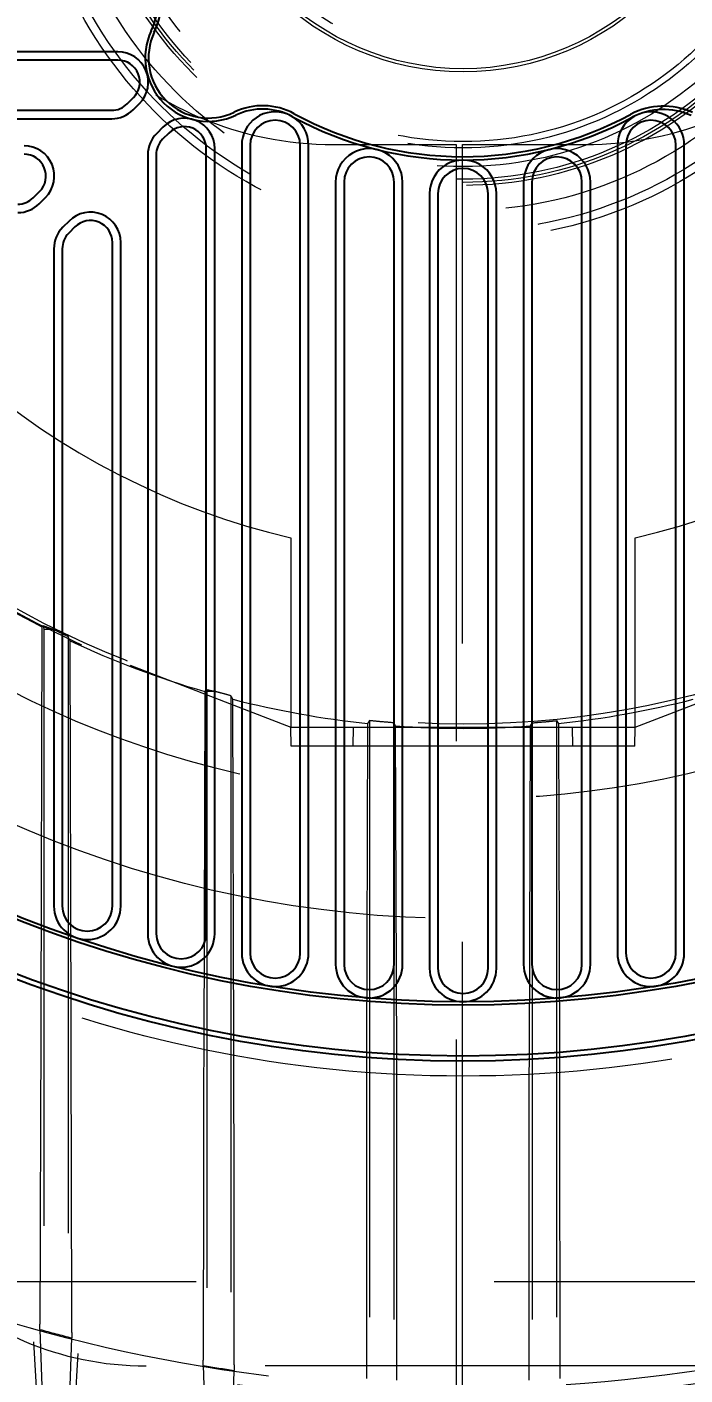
# Model space of a CAD drawing. Header units: millimetres. Extents: x 1293 to 41893, y 1011 to 26911.
# Drawn here: x 13328.3 to 13398.4, y 6488.5 to 6632 of the extents above; entities that cross this region are included whole.
import ezdxf

# ---------------------------------------------------------------- set-up
doc = ezdxf.new("R2010")
doc.units = ezdxf.units.MM
doc.header["$LTSCALE"] = 50
doc.linetypes.add('HIDDEN', pattern=[1.905, 1.27, -0.635])
doc.layers.add('CAPA_1', color=7, linetype='Continuous')
doc.styles.add('SLDTEXTSTYLE0', font='TXT', dxfattribs={"width": 0.75})
doc.dimstyles.new('SLDDIMSTYLE0', dxfattribs={"dimtxt": 100, "dimasz": 100, "dimexe": 0, "dimexo": 0.0625, "dimgap": 25, "dimtad": 2, "dimdec": 0, "dimlfac": 1.5, "dimrnd": 1e-09, "dimzin": 12, "dimdsep": 46, "dimtxsty": 'SLDTEXTSTYLE0', "dimsah": 1, "dimcen": 0.09, "dimadec": 0, "dimazin": 3, "dimtfac": 1, "dimtdec": 0, "dimtofl": 0, "dimtmove": 0, "dimatfit": 3, "dimfxl": 1, "dimfrac": 2, "dimtolj": 1, "dimtzin": 12, "dimarcsym": 0})

# ---------------------------------------------------------------- blocks, each defined once
blk = doc.blocks.new('_D_5')
at = {"layer": 'CAPA_1', "transparency": 16777216}
for p, q in [((11574.4, 7831.18), (17588.06, 7831.18)), ((17538.06, 7831.18), (17538.06, 4708.49)), ((16485.16, 4708.49), (17588.06, 4708.49))]:
    blk.add_line(p, q, dxfattribs=at)
for points in [[(17538.06, 7831.18), (17522.68, 7731.18), (17553.45, 7731.18)], [(17538.06, 4708.49), (17553.45, 4808.49), (17522.68, 4808.49)]]:
    blk.add_solid(points, dxfattribs=at)
at = {"layer": 'CAPA_1', "transparency": 16777216, "insert": (17409.15, 6122.06), "char_height": 100, "attachment_point": 1, "rotation": 90, "style": 'SLDTEXTSTYLE0'}
blk.add_mtext('4684', dxfattribs=at)
blk = doc.blocks.new('_D_15')
at = {"layer": 'CAPA_1', "transparency": 16777216}
for p, q in [((6530.12, 8742.38), (6530.12, 9415.65)), ((16745.16, 6492), (16745.16, 9415.65)), ((6530.12, 9365.65), (16745.16, 9365.65))]:
    blk.add_line(p, q, dxfattribs=at)
for points in [[(6530.12, 9365.65), (6630.12, 9350.26), (6630.12, 9381.03)], [(16745.16, 9365.65), (16645.16, 9381.03), (16645.16, 9350.26)]]:
    blk.add_solid(points, dxfattribs=at)
at = {"layer": 'CAPA_1', "transparency": 16777216, "insert": (11452.92, 9494.55), "char_height": 100, "attachment_point": 1, "style": 'SLDTEXTSTYLE0'}
blk.add_mtext('15323', dxfattribs=at)

msp = doc.modelspace()

# ---------------------------------------------------------------- linework, layer by layer
at = {"color": 7, "linetype": 'Continuous', "lineweight": 25}
for p, q in [((13338.005755, 6629.3234042), (13254.4272395, 6629.3234042)), ((13338.005755, 6628.4302403), (13254.4272395, 6628.4302403)), ((13338.9890042, 6623.7803244), (13339.6556708, 6624.4469911)), ((13339.6205665, 6623.1487621), (13340.2872331, 6623.8154288)), ((13254.4272395, 6623.0969069), (13337.3390883, 6623.0969069)), ((13254.4272395, 6622.203743), (13337.3390883, 6622.203743)), ((13342.7953447, 6621.3073173), (13342.128678, 6620.6406506)), ((13343.426907, 6620.6757549), (13342.7602403, 6620.0090883)), ((13351.1836588, 6619.3741663), (13351.1836588, 6533.3871053)), ((13352.0768228, 6619.3741663), (13352.0768228, 6533.3871053)), ((13357.4101562, 6533.3871053), (13357.4101562, 6619.3741663)), ((13358.3033201, 6533.3871053), (13358.3033201, 6619.3741663)), ((13391.1836588, 6619.3741663), (13391.1836588, 6533.3871053)), ((13392.0768228, 6619.3741663), (13392.0768228, 6533.3871053)), ((13397.4101562, 6533.3871053), (13397.4101562, 6619.3741663)), ((13398.3033201, 6533.3871053), (13398.3033201, 6619.3741663)), ((13341.1836588, 6618.3591725), (13341.1836588, 6535.4473237)), ((13342.0768228, 6618.3591725), (13342.0768228, 6535.4473237)), ((13347.4101562, 6535.4473237), (13347.4101562, 6619.0258391)), ((13348.3033201, 6535.4473237), (13348.3033201, 6619.0258391)), ((13361.1836588, 6615.4623675), (13361.1836588, 6532.1674572)), ((13362.0768228, 6615.4623675), (13362.0768228, 6532.1674572)), ((13367.4101562, 6532.1674572), (13367.4101562, 6615.4623675)), ((13368.3033201, 6532.1674572), (13368.3033201, 6615.4623675)), ((13381.1836588, 6615.4623675), (13381.1836588, 6532.1674572)), ((13382.0768228, 6615.4623675), (13382.0768228, 6532.1674572)), ((13387.4101562, 6532.1674572), (13387.4101562, 6615.4623675)), ((13388.3033201, 6532.1674572), (13388.3033201, 6615.4623675)), ((13328.9890042, 6613.7803244), (13329.6556708, 6614.4469911)), ((13329.6205665, 6613.1487621), (13330.2872331, 6613.8154288)), ((13371.1836588, 6614.2402403), (13371.1836588, 6531.7635736)), ((13372.0768228, 6614.2402403), (13372.0768228, 6531.7635736)), ((13377.4101562, 6531.7635736), (13377.4101562, 6614.2402403)), ((13378.3033201, 6531.7635736), (13378.3033201, 6614.2402403)), ((13332.7953447, 6611.3073173), (13332.128678, 6610.6406506)), ((13333.426907, 6610.6757549), (13332.7602403, 6610.0090883)), ((13331.1836588, 6608.3591725), (13331.1836588, 6538.3923676)), ((13332.0768228, 6608.3591725), (13332.0768228, 6538.3923676)), ((13337.4101562, 6538.3923676), (13337.4101562, 6609.0258391)), ((13338.3033201, 6538.3923676), (13338.3033201, 6609.0258391))]:
    msp.add_line(p, q, dxfattribs=at)
at = {"color": 1, "linetype": 'HIDDEN', "lineweight": 18}
for p, q in [((13361.0054871, 6619.4522048), (13374.0054871, 6619.4522048)), ((13374.0054871, 6619.4522048), (13374.0054871, 6471.0969069)), ((13374.6721537, 6619.4522048), (13387.6721537, 6619.4522048)), ((13374.6721537, 6471.0969069), (13374.6721537, 6619.4522048)), ((13356.4101562, 6577.5804055), (13356.4101562, 6557.4302403)), ((13393.0768228, 6557.4302403), (13393.0768228, 6577.5804055)), ((13329.9128146, 6568.1083385), (13329.8042678, 6526.6824849)), ((13330.0273749, 6568.2440364), (13330.1225711, 6567.8646417)), ((13330.1225711, 6567.8646417), (13330.1225711, 6481.0422674)), ((13330.1225711, 6567.8646417), (13331.0950175, 6567.8646417)), ((13332.6977412, 6567.0828543), (13332.6977412, 6481.0422674)), ((13333.0127752, 6525.6097854), (13332.9030295, 6566.6422767)), ((13339.3085459, 6564.0367552), (13356.4101562, 6557.4302403)), ((13393.0768228, 6557.4302403), (13410.178433, 6564.0367552)), ((13347.2470386, 6561.2269414), (13347.1362973, 6523.3176386)), ((13347.4142731, 6561.4413967), (13347.4559045, 6561.2754791)), ((13347.4559045, 6561.2754791), (13347.4559045, 6478.9395858)), ((13347.4559045, 6561.2754791), (13348.2215866, 6561.2754791)), ((13350.0310745, 6560.7838371), (13350.0310745, 6478.9395858)), ((13350.3469275, 6523.302677), (13350.2374445, 6560.4080106)), ((13364.5811758, 6557.8352476), (13364.4719248, 6522.2725058)), ((13364.7892378, 6558.1298698), (13364.7892378, 6477.8940044)), ((13367.3644079, 6557.9004916), (13367.3644079, 6477.8940044)), ((13367.6804595, 6522.267479), (13367.5716643, 6557.5709335)), ((13381.8065195, 6522.267479), (13381.9153147, 6557.5709335)), ((13382.1225711, 6557.9004916), (13382.1225711, 6477.8940044)), ((13384.6977412, 6558.1298698), (13384.6977412, 6477.8940044)), ((13384.9058031, 6557.8352476), (13385.0150541, 6522.2725058)), ((13356.4450663, 6555.4302403), (13356.4101562, 6557.4302403)), ((13356.4101562, 6557.4302403), (13393.0768228, 6557.4302403)), ((13363.0419127, 6555.4302403), (13363.0768228, 6557.4302403)), ((13386.4450663, 6555.4302403), (13386.4101562, 6557.4302403)), ((13393.0419127, 6555.4302403), (13393.0768228, 6557.4302403)), ((13393.0419127, 6555.4302403), (13356.4450663, 6555.4302403)), ((13632.0721537, 6498.3855382), (13316.6054871, 6498.3855382)), ((13329.6933577, 6493.3333324), (13330.1225711, 6481.0422674)), ((13330.0881884, 6473.7723496), (13329.0365559, 6492.023303)), ((13332.6977412, 6481.0422674), (13333.0953376, 6492.4279403)), ((13333.7404273, 6490.7825175), (13332.7380028, 6473.385565)), ((13607.6721537, 6489.4522048), (13341.0054871, 6489.4522048)), ((13347.0876175, 6489.4859431), (13347.4559045, 6478.9395858)), ((13350.0310745, 6478.9395858), (13350.3813977, 6488.971529))]:
    msp.add_line(p, q, dxfattribs=at)
at = {"color": 1, "linetype": 'HIDDEN', "lineweight": 18, "flags": 128}
for points in [[(13330.0273749, 6568.2440364), (13329.9632212, 6568.1680433), (13329.9128146, 6568.1083385)], [(13332.9030295, 6566.6422767), (13332.788067, 6566.888808), (13332.6977412, 6567.0828543)], [(13347.4142731, 6561.4413967), (13347.3206218, 6561.3212885), (13347.2470386, 6561.2269414)], [(13350.2374445, 6560.4080106), (13350.1218767, 6560.6183621), (13350.0310745, 6560.7838371)], [(13364.7892378, 6558.1298698), (13364.6727233, 6557.9648421), (13364.5811758, 6557.8352476)], [(13367.5716643, 6557.5709335), (13367.4556003, 6557.7554191), (13367.3644079, 6557.9004916)], [(13381.9153147, 6557.5709335), (13382.0313786, 6557.7554191), (13382.1225711, 6557.9004916)], [(13384.6977412, 6558.1298698), (13384.8142557, 6557.9648421), (13384.9058031, 6557.8352476)], [(13329.6933577, 6493.3333324), (13329.69296, 6493.6428731), (13329.6926466, 6493.8861139)], [(13333.0959292, 6492.9772992), (13333.0955975, 6492.6696446), (13333.0953376, 6492.4279403)], [(13347.0876175, 6489.4859431), (13347.0874734, 6489.7882245), (13347.0873598, 6490.0257418)], [(13350.3815946, 6489.5095858), (13350.3814842, 6489.2082696), (13350.3813977, 6488.971529)]]:
    msp.add_lwpolyline(points, dxfattribs=at)
at = {"color": 1, "linetype": 'HIDDEN', "lineweight": 18}
for radius in [168.6666667, 135.4666667, 118.7026667, 106.0026667, 98, 46.4125348, 45.5083333, 43.3333333, 40.6666667, 40.3448659, 40, 38.6666667, 36.6666667, 36, 28.575, 28.2416667]:
    msp.add_circle((13374.7434895, 6655.7635736), radius, dxfattribs=at)
at = {"color": 7, "linetype": 'Continuous', "lineweight": 25}
for radius in [133.8692317, 133.3333333, 127.9170962, 127.5598306]:
    msp.add_circle((13374.7434895, 6655.7635736), radius, dxfattribs=at)
at = {"color": 1, "linetype": 'HIDDEN', "lineweight": 18}
for centre, radius, start, end in [((13374.7434895, 6655.7635736), 98.3333333, 291.122021382, 248.877978618), ((13361.0054871, 6656.1188715), 36.6666667, 90, 270), ((13387.6721537, 6656.1188715), 36.6666667, 270, 90), ((13374.7434895, 6655.7635736), 27.2416667, 105.780253349, 74.219746651), ((13354.7434895, 6619.3741663), 3.5598306, 60.085983501, 69.376686393), ((13394.7434895, 6619.3741663), 3.5598306, 104.690434712, 120.883767857), ((13374.7434895, 6655.7635736), 80.3039158, 228.955398685, 256.803030834), ((13374.7434895, 6655.7635736), 80.3039158, 283.196969166, 311.044601315), ((13374.7434895, 6655.7635736), 98.4542008, 233.040076519, 242.912835076), ((13374.7434895, 6655.7635736), 98.4542008, 244.850992282, 253.782664445), ((13374.7434895, 6655.7635736), 98.4542008, 255.587093241, 264.075452627), ((13374.7434895, 6655.7635736), 98.4542008, 275.924547373, 284.412906759), ((13374.7434895, 6655.7635736), 98.4542008, 265.822630317, 274.177369683), ((13374.7434895, 6655.7635736), 170, 229.782073947, 310.217914116), ((13341.0054871, 6522.7855382), 33.3333333, 180, 270), ((13374.7434895, 6655.7635736), 168.5618511, 254.498611456, 255.695250052), ((13374.7434895, 6655.7635736), 168.5618511, 260.556811304, 261.68998892)]:
    msp.add_arc(centre, radius, start, end, dxfattribs=at)
at = {"color": 7, "linetype": 'Continuous', "lineweight": 25}
for centre, radius, start, end in [((13335.5395855, 6634.4350498), 6.6666667, 334.474088691, 28.548005613), ((13335.5395855, 6634.4350498), 7.0239323, 334.474088691, 28.547995136), ((13347.6377295, 6628.6578137), 6.7401058, 154.474088691, 295.525901151), ((13347.6377295, 6628.6578137), 6.3828402, 154.474088691, 295.52591131), ((13338.005755, 6626.0969069), 3.2264973, 315, 89.999963676), ((13338.005755, 6626.0969069), 2.3333333, 315, 90), ((13337.3390883, 6625.4302403), 2.3333333, 270, 315), ((13353.4149657, 6616.5596696), 7.0239323, 61.452004864, 115.525911309), ((13396.082675, 6616.1863613), 7.3572656, 65.185030874, 118.332595694), ((13337.3390883, 6625.4302403), 3.2264973, 270, 315), ((13345.0768228, 6619.0258391), 3.2264973, 0, 134.999971914), ((13353.4149657, 6616.5596696), 6.6666667, 61.452004864, 115.525938598), ((13354.7434895, 6619.3741663), 3.5598306, 69.376686393, 180), ((13354.7434895, 6619.3741663), 3.5598306, 0, 60.085983501), ((13374.7434895, 6655.7635736), 37.9635027, 241.452004864, 298.332592206), ((13374.7434895, 6655.7635736), 37.6062371, 241.452004864, 298.332595694), ((13394.7434895, 6619.3741663), 3.5598306, 120.883767857, 180), ((13396.082675, 6616.1863613), 7, 65.185030874, 118.332572358), ((13394.7434895, 6619.3741663), 3.5598306, 0, 104.690434712), ((13345.0768228, 6619.0258391), 2.3333333, 0, 135), ((13354.7434895, 6619.3741663), 2.6666667, 0, 180), ((13394.7434895, 6619.3741663), 2.6666667, 0, 180), ((13328.005755, 6616.0969069), 3.2264973, 315, 90), ((13344.4101562, 6618.3591725), 3.2264973, 135, 180), ((13344.4101562, 6618.3591725), 2.3333333, 135, 180), ((13328.005755, 6616.0969069), 2.3333333, 315, 90), ((13364.7434895, 6615.4623675), 3.5598306, 0, 180.000019848), ((13364.7434895, 6615.4623675), 2.6666667, 0, 180), ((13374.7434895, 6614.2402403), 3.5598306, 0, 180.000019848), ((13384.7434895, 6615.4623675), 3.5598306, 0, 180.000019848), ((13384.7434895, 6615.4623675), 2.6666667, 0, 180), ((13374.7434895, 6614.2402403), 2.6666667, 0, 180), ((13327.3390883, 6615.4302403), 2.3333333, 270, 315), ((13327.3390883, 6615.4302403), 3.2264973, 270, 315), ((13335.0768228, 6609.0258391), 3.2264973, 0, 135), ((13334.4101562, 6608.3591725), 3.2264973, 135, 180), ((13335.0768228, 6609.0258391), 2.3333333, 0, 135), ((13334.4101562, 6608.3591725), 2.3333333, 135, 180), ((13334.7434895, 6538.3923676), 3.5598306, 180, 359.9999824), ((13334.7434895, 6538.3923676), 2.6666667, 180, 0), ((13344.7434895, 6535.4473237), 3.5598306, 180, 359.9999824), ((13344.7434895, 6535.4473237), 2.6666667, 180, 0), ((13354.7434895, 6533.3871053), 3.5598306, 180, 359.9999824), ((13354.7434895, 6533.3871053), 2.6666667, 180, 0), ((13394.7434895, 6533.3871053), 3.5598306, 180, 359.9999824), ((13394.7434895, 6533.3871053), 2.6666667, 180, 0), ((13364.7434895, 6532.1674572), 3.5598306, 180, 359.9999824), ((13364.7434895, 6532.1674572), 2.6666667, 180, 0), ((13374.7434895, 6531.7635736), 3.5598306, 180, 359.9999824), ((13374.7434895, 6531.7635736), 2.6666667, 180, 0), ((13384.7434895, 6532.1674572), 3.5598306, 180, 359.9999824), ((13384.7434895, 6532.1674572), 2.6666667, 180, 0)]:
    msp.add_arc(centre, radius, start, end, dxfattribs=at)
at = {"color": 1, "linetype": 'HIDDEN', "lineweight": 18}
for points, knots in [([(13330.0273749, 6568.2440364), (13330.2258983, 6568.1728038), (13330.578805, 6568.0461767), (13330.9379188, 6567.9198882), (13331.0950175, 6567.8646417)], [0, 0, 0, 0, 0.5625380195, 1, 1, 1, 1]), ([(13332.6977412, 6567.0828543), (13332.3976042, 6567.2268246), (13331.8616388, 6567.4839173), (13331.3292654, 6567.748308), (13331.0950175, 6567.8646417)], [0, 0, 0, 0, 0.5599932061, 1, 1, 1, 1]), ([(13347.4142731, 6561.4413967), (13347.5644816, 6561.4101783), (13347.8315239, 6561.3546779), (13348.1028699, 6561.2995835), (13348.2215866, 6561.2754791)], [0, 0, 0, 0, 0.5624896396, 1, 1, 1, 1]), ([(13350.0310745, 6560.7838371), (13349.6926663, 6560.8732775), (13349.088361, 6561.0329938), (13348.4864363, 6561.2013859), (13348.2215866, 6561.2754791)], [0, 0, 0, 0, 0.55999540181, 1, 1, 1, 1]), ([(13367.3644079, 6557.9004916), (13366.8832966, 6557.9387294), (13366.0241661, 6558.0070115), (13365.1665783, 6558.0923297), (13364.7892378, 6558.1298698)], [0, 0, 0, 0, 0.5599977691, 1, 1, 1, 1]), ([(13382.1225711, 6557.9004916), (13382.6036823, 6557.9387294), (13383.4628129, 6558.0070115), (13384.3204007, 6558.0923297), (13384.6977412, 6558.1298698)], [0, 0, 0, 0, 0.5599977691, 1, 1, 1, 1]), ([(13329.8042678, 6526.6824849), (13329.8035751, 6526.4446777), (13329.8023382, 6526.0200647), (13329.8007541, 6525.5972526), (13329.8000573, 6525.4112391)], [0, 0, 0, 0, 0.560056369, 1, 1, 1, 1]), ([(13329.8000573, 6525.4112391), (13329.7941297, 6524.0330312), (13329.7823125, 6521.2854165), (13329.7669406, 6517.3263904), (13329.7534349, 6513.5349153), (13329.7409811, 6509.9549526), (13329.7302448, 6506.6230471), (13329.7210185, 6503.5971443), (13329.7131403, 6500.9155519), (13329.7065917, 6498.6148922), (13329.7011925, 6496.7329148), (13329.6972735, 6495.3051966), (13329.6942679, 6494.304368), (13329.693144, 6494.0373536), (13329.6925817, 6493.9037373)], [0, 0, 0, 0, 0.0838121754, 0.1670891444, 0.2498184537, 0.3334097738, 0.4169977098, 0.5006026446, 0.5840545394, 0.6676428489, 0.7514198191, 0.8341924547, 0.9170284922, 1, 1, 1, 1]), ([(13333.0134287, 6525.3840334), (13333.0133038, 6525.4261588), (13333.0130807, 6525.501384), (13333.0128686, 6525.5766622), (13333.0127752, 6525.6097854)], [0, 0, 0, 0, 0.5599894621, 1, 1, 1, 1]), ([(13333.0959895, 6492.9947908), (13333.0956042, 6493.1322254), (13333.0948342, 6493.4067944), (13333.0926037, 6494.4444991), (13333.0894382, 6495.9244488), (13333.0856755, 6497.8719443), (13333.0808345, 6500.2464785), (13333.0749901, 6503.0074284), (13333.068009, 6506.1143229), (13333.0598583, 6509.5251832), (13333.0506817, 6513.1939822), (13333.0395081, 6517.085114), (13333.027336, 6521.1550191), (13333.0180728, 6523.9718282), (13333.0134287, 6525.3840334)], [0, 0, 0, 0, 0.0834103752, 0.1666386126, 0.2497508597, 0.3335765437, 0.4171082554, 0.5003933535, 0.5836351526, 0.6667350776, 0.7497113974, 0.8326813129, 0.9161148963, 1, 1, 1, 1]), ([(13347.1362973, 6523.3176386), (13347.1354421, 6523.0532687), (13347.1339148, 6522.5811796), (13347.1328667, 6522.1090907), (13347.1324055, 6521.9013716)], [0, 0, 0, 0, 0.5600000002, 1, 1, 1, 1]), ([(13350.3519377, 6521.2774654), (13350.3512649, 6521.6555021), (13350.3500635, 6522.3305677), (13350.3478857, 6523.0056436), (13350.3469275, 6523.302677)], [0, 0, 0, 0, 0.5599999996, 1, 1, 1, 1]), ([(13347.1324055, 6521.9013716), (13347.1295282, 6520.5122356), (13347.1237902, 6517.7419823), (13347.1164654, 6513.7455365), (13347.1102339, 6509.9212497), (13347.1044107, 6506.3118175), (13347.0995858, 6502.95264), (13347.0956191, 6499.9047388), (13347.0923733, 6497.2047093), (13347.089908, 6494.8865715), (13347.088112, 6492.9857721), (13347.0871684, 6491.5357087), (13347.0867607, 6490.507345), (13347.0869965, 6490.2153633), (13347.0871145, 6490.0691962)], [0, 0, 0, 0, 0.0837426198, 0.1670018506, 0.2497715034, 0.3331918027, 0.4168170169, 0.500654483, 0.5839312904, 0.6675457771, 0.7515171481, 0.8341619968, 0.9169809125, 1, 1, 1, 1]), ([(13364.4719248, 6522.2725058), (13364.4702743, 6521.749447), (13364.4673269, 6520.8154135), (13364.4662613, 6519.8813741), (13364.4657925, 6519.4703968)], [0, 0, 0, 0, 0.560000001, 1, 1, 1, 1]), ([(13367.6867612, 6519.2657213), (13367.6861644, 6519.8260493), (13367.6850985, 6520.8266351), (13367.681877, 6521.8272211), (13367.6804595, 6522.267479)], [0, 0, 0, 0, 0.5599999988, 1, 1, 1, 1]), ([(13381.8002178, 6519.2657213), (13381.8008146, 6519.8260493), (13381.8018804, 6520.8266351), (13381.805102, 6521.8272211), (13381.8065195, 6522.267479)], [0, 0, 0, 0, 0.5599999988, 1, 1, 1, 1]), ([(13385.0150541, 6522.2725058), (13385.0167047, 6521.749447), (13385.0196521, 6520.8154135), (13385.0207176, 6519.8813741), (13385.0211865, 6519.4703968)], [0, 0, 0, 0, 0.560000001, 1, 1, 1, 1]), ([(13350.3818325, 6489.5528295), (13350.3820416, 6489.6991401), (13350.3824593, 6489.9913556), (13350.3824658, 6491.0221572), (13350.381944, 6492.4738929), (13350.381044, 6494.3732766), (13350.3795462, 6496.6845686), (13350.377508, 6499.3703446), (13350.3748379, 6502.3943923), (13350.3715825, 6505.7184969), (13350.3678585, 6509.3027216), (13350.363062, 6513.1155365), (13350.3578673, 6517.1159758), (13350.3539171, 6519.8882811), (13350.3519377, 6521.2774654)], [0, 0, 0, 0, 0.0834336344, 0.1666358416, 0.2496276391, 0.3336197227, 0.4171896084, 0.5003527411, 0.5836764031, 0.6666959397, 0.7494174888, 0.832575772, 0.9161047953, 1, 1, 1, 1]), ([(13364.4657925, 6519.4703968), (13364.4646365, 6518.0989353), (13364.4623301, 6515.3625519), (13364.4593952, 6511.417991), (13364.4569344, 6507.648209), (13364.4547037, 6504.0947869), (13364.452959, 6500.7912407), (13364.4516475, 6497.8064216), (13364.4508159, 6495.1719785), (13364.4504969, 6492.9149919), (13364.4505439, 6491.0444225), (13364.4509216, 6489.5993149), (13364.4515785, 6488.5604224), (13364.4524127, 6488.2576067), (13364.4528307, 6488.105883)], [0, 0, 0, 0, 0.083613184, 0.1668276638, 0.2496425706, 0.3329339379, 0.4165511208, 0.5004951151, 0.5828917222, 0.6656263343, 0.7487014026, 0.8321198189, 0.9158848412, 1, 1, 1, 1]), ([(13367.6949634, 6487.9383158), (13367.6954373, 6488.0902648), (13367.6963829, 6488.393473), (13367.6974201, 6489.4345664), (13367.6980337, 6490.8823267), (13367.6981959, 6492.7555514), (13367.697945, 6495.0146317), (13367.697382, 6497.6439028), (13367.6964846, 6500.6128473), (13367.6952172, 6503.8872568), (13367.6936537, 6507.4222656), (13367.6916234, 6511.1883623), (13367.6893583, 6515.1458524), (13367.687628, 6517.8906933), (13367.6867612, 6519.2657213)], [0, 0, 0, 0, 0.0843425193, 0.168302196, 0.2518808064, 0.3350799961, 0.4179012322, 0.5003457658, 0.5837094564, 0.6666950578, 0.7493030981, 0.8325503145, 0.916116078, 1, 1, 1, 1]), ([(13381.7920156, 6487.9383158), (13381.7915417, 6488.0902652), (13381.790596, 6488.3934742), (13381.7895587, 6489.4345704), (13381.788945, 6490.882333), (13381.7887828, 6492.7555585), (13381.7890337, 6495.0146368), (13381.789597, 6497.6439113), (13381.7904945, 6500.6128618), (13381.7917617, 6503.8872733), (13381.7933252, 6507.4222786), (13381.7953558, 6511.1883714), (13381.7976207, 6515.1458621), (13381.799351, 6517.8906981), (13381.8002178, 6519.2657213)], [0, 0, 0, 0, 0.0843427095, 0.1683025003, 0.2518811487, 0.3350803003, 0.4179014223, 0.5003457658, 0.583710045, 0.6666956464, 0.7493030981, 0.832550611, 0.9161163744, 1, 1, 1, 1]), ([(13385.0211865, 6519.4703968), (13385.0223424, 6518.0989304), (13385.0246488, 6515.3625421), (13385.0275835, 6511.4179818), (13385.0300446, 6507.6481957), (13385.0322755, 6504.0947702), (13385.0340197, 6500.791226), (13385.0353314, 6497.806413), (13385.0361635, 6495.1719733), (13385.0364825, 6492.9149847), (13385.0364354, 6491.044416), (13385.0360576, 6489.5993109), (13385.0354005, 6488.5604212), (13385.0345663, 6488.2576062), (13385.0341483, 6488.105883)], [0, 0, 0, 0, 0.0836134846, 0.1668279644, 0.2496425707, 0.332934535, 0.416551718, 0.5004951152, 0.5828919154, 0.6656266434, 0.7487017503, 0.8321201279, 0.9158850343, 1, 1, 1, 1]), ([(13329.6926466, 6493.8861139), (13329.6926403, 6493.8892357), (13329.6926292, 6493.8948102), (13329.6925962, 6493.9010096), (13329.6925817, 6493.9037373)], [0, 0, 0, 0, 0.5599999999, 1, 1, 1, 1]), ([(13333.0959895, 6492.9947908), (13333.0959725, 6492.9913618), (13333.0959422, 6492.9852385), (13333.0959332, 6492.9797251), (13333.0959292, 6492.9772992)], [0, 0, 0, 0, 0.56, 1, 1, 1, 1]), ([(13347.0873598, 6490.0257418), (13347.0873446, 6490.0329803), (13347.0873175, 6490.0459063), (13347.0871765, 6490.0620798), (13347.0871145, 6490.0691962)], [0, 0, 0, 0, 0.5599999997, 1, 1, 1, 1]), ([(13350.3818325, 6489.5528295), (13350.381758, 6489.5438965), (13350.3816248, 6489.5279447), (13350.3816038, 6489.5151954), (13350.3815946, 6489.5095858)], [0, 0, 0, 0, 0.5600000002, 1, 1, 1, 1])]:
    msp.add_open_spline(points, degree=3, knots=knots, dxfattribs=at)

# ---------------------------------------------------------------- dimensions: what is measured, and where the dimension line sits
at = {"layer": 'CAPA_1'}
dim = msp.add_linear_dim(base=(16745.1618891, 9365.6463094), p1=(6530.1246702, 8678.8772747), p2=(16745.1618891, 6428.5014528), dimstyle='SLDDIMSTYLE0', dxfattribs=at)
dim.commit()
dim.dimension.update_dxf_attribs({"geometry": '_D_15', "text_midpoint": (11637.6432797, 9365.6463094), "dimtype": 160})
dim = msp.add_linear_dim(base=(17538.0605071, 4708.4929069), p1=(11510.8968592, 7831.1769069), p2=(16421.6646746, 4708.4929069), angle=90, dimstyle='SLDDIMSTYLE0', dxfattribs=at)
dim.commit()
dim.dimension.update_dxf_attribs({"geometry": '_D_5', "text_midpoint": (17538.0605071, 6269.8349069), "dimtype": 160})

doc.saveas('drawing.dxf')
